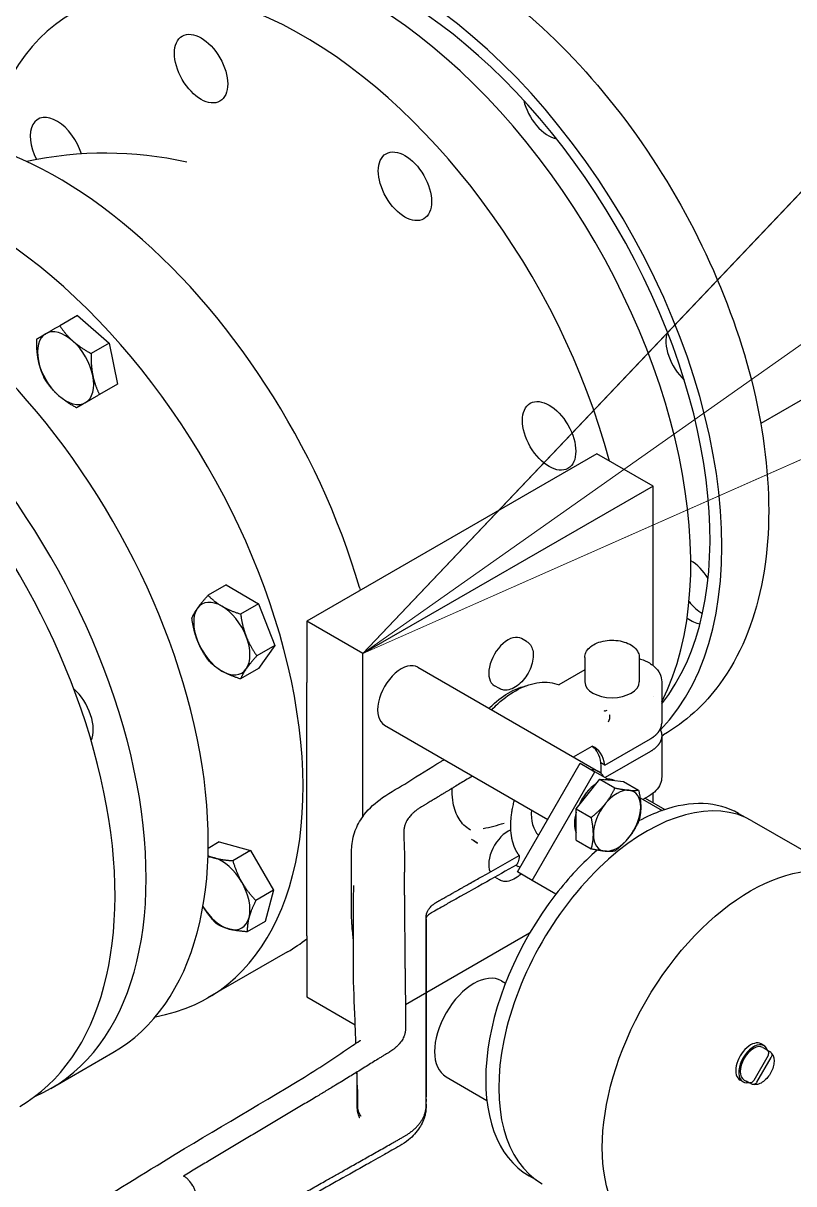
# Model space of a CAD drawing. Header units: millimetres. Extents: x 0 to 100323, y 0 to 59400.
# Drawn here: x 51249.3 to 51532.5, y 9659 to 10085.8 of the extents above; entities that cross this region are included whole.
import ezdxf

# ---------------------------------------------------------------- set-up
doc = ezdxf.new("R2010")
doc.units = ezdxf.units.MM
doc.header["$LTSCALE"] = 100
doc.layers.add('Symbol', color=7, linetype='Continuous', lineweight=18)
doc.layers.add('Visible', color=7, linetype='Continuous', lineweight=25)

# ---------------------------------------------------------------- blocks, each defined once
blk = doc.blocks.new('Balloon19')
at = {"layer": 'Symbol'}
for p, q in [((515.4961, 100.3899), (513.7418, 98.54)), ((515.7844, 99.9814), (513.7418, 98.54)), ((513.7418, 98.54), (516.0727, 99.5729))]:
    blk.add_line(p, q, dxfattribs=at)
at = {"layer": 'Symbol', "flags": 128}
blk.add_lwpolyline([(515.4961, 100.3899), (513.7418, 98.54), (516.0727, 99.5728), (515.4961, 100.3899)], dxfattribs=at)
at = {"layer": 'Symbol'}
blk.add_solid([(515.4961, 100.3899), (513.7418, 98.54), (516.0727, 99.5728), (515.4961, 100.3899)], dxfattribs=at)

msp = doc.modelspace()

# ---------------------------------------------------------------- linework, layer by layer
at = {"layer": 'Visible'}
for p, q in [((51672.29, 10026.34), (51520.35, 9938.62)), ((51269.33, 9978.37), (51262.75, 9974.57)), ((51269.33, 9978.37), (51280.86, 9968.15)), ((51280.86, 9968.15), (51274.28, 9964.35)), ((51280.86, 9968.15), (51283.95, 9953.06)), ((51283.95, 9953.06), (51277.36, 9949.26)), ((51460.12, 9927.48), (51353.51, 9865.93)), ((51480.79, 9915.55), (51460.12, 9927.48)), ((51480.79, 9915.55), (51374.18, 9854)), ((51480.79, 9849.62), (51480.79, 9915.55)), ((51323.86, 9879.23), (51317.27, 9875.43)), ((51323.86, 9879.23), (51335.79, 9872.34)), ((51335.79, 9872.34), (51329.21, 9868.54)), ((51335.79, 9872.34), (51341.76, 9856.97)), ((51353.51, 9865.93), (51353.51, 9843.42)), ((51374.18, 9854), (51353.51, 9865.93)), ((51434.33, 9858.45), (51432.48, 9859.52)), ((51341.76, 9856.97), (51335.17, 9853.17)), ((51341.76, 9856.97), (51335.79, 9848.48)), ((51374.18, 9794.11), (51374.18, 9854)), ((51455.72, 9852.62), (51455.72, 9843.57)), ((51475.72, 9852.62), (51475.72, 9843.57)), ((51335.79, 9848.48), (51329.21, 9844.68)), ((51394.4, 9849), (51460.76, 9810.68)), ((51455.72, 9848.06), (51446.16, 9842.54)), ((51353.51, 9750.26), (51353.51, 9843.42)), ((51424.33, 9841.13), (51422.48, 9842.2)), ((51434.24, 9841.47), (51434.24, 9841.47)), ((51483.97, 9843.46), (51483.97, 9828.47)), ((51483.98, 9843.57), (51483.98, 9843.57)), ((51427.98, 9839.21), (51427.98, 9839.2)), ((51480.79, 9838.39), (51480.79, 9838.39)), ((51464.92, 9831.55), (51464.93, 9831.55)), ((51382.1, 9827.68), (51442.08, 9793.05)), ((51483.97, 9823.73), (51484.63, 9824.11)), ((51451.59, 9815.98), (51458.46, 9819.94)), ((51463.07, 9812.99), (51479.81, 9822.66)), ((51483.97, 9823.82), (51483.97, 9808.71)), ((51479.81, 9818.01), (51463.17, 9808.4)), ((51430.92, 9773.73), (51454, 9813.7)), ((51454, 9813.7), (51459.44, 9810.56)), ((51463.07, 9812.99), (51461.6, 9813.84)), ((51436.36, 9770.59), (51459.44, 9810.56)), ((51456.89, 9802.38), (51461.25, 9807.8)), ((51464.22, 9807.8), (51459.44, 9810.56)), ((51461.25, 9807.8), (51465.6, 9807.41)), ((51461.25, 9807.8), (51466.78, 9804.6)), ((51465.6, 9807.41), (51469.95, 9807.02)), ((51469.95, 9807.02), (51475.48, 9803.82)), ((51452.54, 9796.97), (51456.89, 9802.38)), ((51476, 9801), (51484.14, 9796.3)), ((51479.22, 9801.6), (51477.09, 9800.37)), ((51477.85, 9800.82), (51485.11, 9796.63)), ((51480.79, 9799.12), (51480.79, 9802.67)), ((51452.54, 9791.17), (51452.54, 9796.97)), ((51452.54, 9796.97), (51458.08, 9793.78)), ((51512.13, 9795.24), (51514.59, 9793.82)), ((51452.54, 9785.37), (51452.54, 9791.17)), ((51517.1, 9792.54), (51555.18, 9770.56)), ((51413.55, 9789.22), (51413.55, 9789.22)), ((51413.67, 9789.15), (51413.55, 9789.22)), ((51413.72, 9789.12), (51413.67, 9789.15)), ((51413.72, 9789.12), (51413.72, 9789.12)), ((51321.38, 9784.73), (51317.32, 9782.39)), ((51321.38, 9784.73), (51332.91, 9781.65)), ((51332.91, 9781.65), (51326.33, 9777.84)), ((51332.91, 9781.65), (51341.35, 9767.03)), ((51415.14, 9785.02), (51415.14, 9785.02)), ((51415.14, 9785.02), (51416.31, 9784.34)), ((51452.54, 9785.37), (51458.08, 9782.17)), ((51430.43, 9776.19), (51431.24, 9775.72)), ((51436.36, 9770.59), (51430.92, 9773.73)), ((51424.33, 9770.79), (51422.6, 9771.78)), ((51445.09, 9765.55), (51436.36, 9770.59)), ((51341.35, 9767.03), (51334.77, 9763.23)), ((51341.35, 9767.03), (51338.26, 9755.5)), ((51397.4, 9757.02), (51397.4, 9757.02)), ((51338.26, 9755.5), (51331.68, 9751.7)), ((51353.51, 9750.26), (51353.51, 9727.76)), ((51435.41, 9751.18), (51389.79, 9724.84)), ((51346.47, 9744.34), (51317.1, 9727.38)), ((51425.09, 9733.66), (51426.56, 9732.81)), ((51353.51, 9727.76), (51371.35, 9717.46)), ((51521.57, 9709.84), (51520.49, 9710.47)), ((51521.19, 9709.18), (51522.5, 9708.42)), ((51259.44, 9694.09), (51282.29, 9707.28)), ((51523.04, 9706.19), (51517.79, 9697.08)), ((51518.94, 9696.41), (51524.2, 9705.52)), ((51522.74, 9708.17), (51521.87, 9708.67)), ((51523, 9707.96), (51523.02, 9708.01)), ((51523.02, 9708.01), (51523.89, 9707.51)), ((51404.71, 9698.35), (51419.69, 9689.7)), ((51513.88, 9696.52), (51512.79, 9697.15)), ((51514.27, 9697.19), (51515.57, 9696.43)), ((51515.04, 9696.85), (51515.91, 9696.35)), ((51516.2, 9696.18), (51516.22, 9696.23)), ((51517.07, 9695.68), (51516.2, 9696.18)), ((51435.21, 9662), (51437.67, 9660.58))]:
    msp.add_line(p, q, dxfattribs=at)
msp.add_arc((51279.53, 9901.1), 136.92, 77.3901, 102.1837, dxfattribs=at)
for centre, major_axis, ratio, start_param, end_param in [((51386.41, 9962.81), (-84.62, 146.56), 0.57735, 3.302332, 6.350733), ((51374.99, 9956.22), (-84.62, 146.56), 0.57735, 3.50124, 6.283185), ((51386.41, 9962.81), (-81.54, 141.23), 0.57735, 3.364706, 6.077321), ((51352.15, 9943.03), (-84.62, 146.56), 0.57735, 4.272458, 6.845971), ((51442.37, 10055.43), (-6.73, 11.66), 0.57735, 1.085995, 2.671779), ((51261.86, 9890.9), (-84.62, 146.56), 0.57735, 4.30875, 6.283185), ((51261.69, 10038.52), (-6.92, 11.99), 0.57735, 4.329406, 7.760552), ((51232.48, 9873.94), (-84.62, 146.56), 0.57735, 2.93441, 6.490368), ((51197.67, 9853.84), (84.62, -146.56), 0.57735, 0, 3.141593), ((51163.4, 9834.06), (84.62, -146.56), 0.57735, 0, 3.141593), ((51174.83, 9840.65), (84.62, -146.56), 0.57735, 6.215637, 9.492326), ((51264.91, 9958.95), (-7.31, 12.66), 0.57735, 0, 1.047198), ((51264.91, 9958.95), (-7.31, 12.66), 0.57735, 5.235988, 6.283185), ((51495.04, 9963.47), (-6.73, 11.66), 0.57735, 0.447561, 2.058915), ((51264.91, 9958.95), (-7.31, 12.66), 0.57735, 4.18879, 5.235988), ((51264.91, 9958.95), (7.31, -12.66), 0.57735, 4.18879, 5.235988), ((51264.91, 9958.95), (7.31, -12.66), 0.57735, 0, 1.047198), ((51264.91, 9958.95), (7.31, -12.66), 0.57735, 5.235988, 6.283185), ((51494.6, 9877.2), (6.73, -11.66), 0.57735, 1.619331, 2.350178), ((51322.32, 9859.52), (-7.31, 12.66), 0.57735, 5.497787, 6.544985), ((51322.32, 9859.52), (-7.31, 12.66), 0.57735, 4.45059, 5.497787), ((51498.95, 9879.71), (6.73, -11.66), 0.57735, 4.95254, 5.496612), ((51322.32, 9859.52), (-7.31, 12.66), 0.57735, 0.261799, 1.308997), ((51494.6, 9877.2), (-6.73, 11.66), 0.57735, 2.218171, 2.726519), ((51322.32, 9859.52), (7.31, -12.66), 0.57735, 4.45059, 5.497787), ((51322.32, 9859.52), (7.31, -12.66), 0.57735, 0.261799, 1.308997), ((51427.48, 9850.86), (5, 8.66), 0.57735, 0, 3.141593), ((51388.25, 9838.34), (6.15, 10.66), 0.57735, 0, 3.141593), ((51322.32, 9859.52), (7.31, -12.66), 0.57735, 5.497787, 6.544985), ((51465.72, 9843.57), (10, 0), 0.57735, 3.141593, 6.283185), ((51265.28, 9831.69), (6.92, -11.99), 0.57735, 0.379347, 2.086314), ((51463.81, 9835), (1.35, 1.84), 0.620803, 3.295624, 3.695883), ((51463.79, 9835), (1.34, 1.83), 0.626148, 3.695858, 4.096203), ((51449.62, 9802.91), (9.62, 16.65), 0.57735, 5.646333, 6.3611), ((51448.15, 9803.75), (9.62, 16.65), 0.57735, 5.646333, 6.206743), ((51454.61, 9800.02), (6.15, 10.66), 0.57735, 5.927764, 6.638607), ((51448.15, 9803.75), (9.62, 16.65), 0.57735, 5.395959, 5.646333), ((51460.59, 9796.57), (6.15, 10.66), 0.57735, 0.355421, 0.496674), ((51460.59, 9796.57), (6.15, 10.66), 0.57735, 0.026925, 0.355421), ((51478.57, 9725.79), (38.54, 66.75), 0.57735, 0, 3.141593), ((51460.59, 9796.57), (6.15, 10.66), 0.57735, 0.852339, 1.765655), ((51467.56, 9792.55), (6.15, 10.66), 0.57735, 0.261799, 1.308997), ((51467.56, 9792.55), (6.15, 10.66), 0.57735, 5.497787, 6.544985), ((51467.56, 9792.55), (-6.15, -10.66), 0.57735, 4.45059, 5.497787), ((51473.67, 9728.62), (38.46, 66.62), 0.57735, 0, 0.591689), ((51449.62, 9802.91), (-9.62, -16.65), 0.57735, 5.406887, 6.13827), ((51460.59, 9796.57), (6.15, 10.66), 0.57735, 1.966401, 2.745988), ((51467.56, 9792.55), (6.15, 10.66), 0.57735, 4.45059, 5.497787), ((51473.67, 9728.62), (38.46, 66.62), 0.57735, 0.591689, 0.750752), ((51352.15, 9943.03), (84.62, -146.56), 0.57735, 6.084195, 6.163725), ((51427.48, 9780.51), (-5, -8.66), 0.57735, 3.777995, 5.874994), ((51467.56, 9792.55), (-6.15, -10.66), 0.57735, 5.497787, 6.544985), ((51467.56, 9792.55), (-6.15, -10.66), 0.57735, 0.261799, 1.308997), ((51473.67, 9728.62), (38.46, 66.62), 0.57735, 1.034547, 1.338719), ((51322.32, 9765.78), (-7.31, 12.66), 0.57735, 5.759587, 6.011916), ((51322.32, 9765.78), (-7.31, 12.66), 0.57735, 4.712389, 5.759587), ((51322.32, 9765.78), (-7.31, 12.66), 0.57735, 3.665191, 4.712389), ((51473.67, 9728.62), (-38.46, -66.62), 0.57735, 4.480311, 6.283185), ((51322.32, 9765.78), (7.31, -12.66), 0.57735, 4.76095, 5.759587), ((51322.32, 9765.78), (7.31, -12.66), 0.57735, 5.759587, 6.806784), ((51261.86, 9890.9), (84.62, -146.56), 0.57735, 0, 0.087056), ((51414.9, 9716.01), (-10.19, -17.65), 0.57735, 3.141593, 6.283185), ((51516.64, 9703.81), (3.85, 6.66), 0.57735, 0, 3.141593), ((51517.73, 9703.18), (-3.85, -6.66), 0.57735, 2.675273, 6.749505), ((51517.73, 9703.18), (-3.46, -6), 0.57735, 3.141593, 6.283185), ((51519.03, 9702.43), (3.46, 6), 0.57735, 6.115737, 6.450633), ((51519.03, 9702.43), (-3.46, -6), 0.57735, 6.115737, 6.450633)]:
    msp.add_ellipse(centre, major_axis=major_axis, ratio=ratio, start_param=start_param, end_param=end_param, dxfattribs=at)
for centre, major_axis in [((51314.68, 10069.11), (6.92, -11.99)), ((51389.61, 10025.84), (6.92, -11.99)), ((51442.6, 9934.07), (6.92, -11.99)), ((51516.64, 9703.81), (38.54, 66.75))]:
    msp.add_ellipse(centre, major_axis=major_axis, ratio=0.57735, dxfattribs=at)
for points, knots in [([(51315.4, 10117.22), (51324.47, 10122.46), (51334.81, 10125.43), (51357.24, 10126.78), (51369.39, 10124.87), (51394.81, 10116.25), (51408.12, 10109.12), (51434.03, 10090.42), (51446.62, 10078.77), (51469.73, 10052.32), (51480.25, 10037.53), (51498.26, 10006.27), (51505.76, 9989.81), (51517.01, 9956.71), (51520.75, 9940.08), (51523.99, 9908.16), (51523.47, 9892.87), (51517.83, 9865.34), (51512.76, 9853.02), (51499.71, 9835.18), (51492.69, 9828.76), (51484.63, 9824.11)], [3.921085, 3.921085, 3.921085, 3.921085, 4.201924, 4.201924, 4.503246, 4.503246, 4.830838, 4.830838, 5.163175, 5.163175, 5.493564, 5.493564, 5.823008, 5.823008, 6.15341, 6.15341, 6.485749, 6.485749, 6.8131, 6.8131, 7.062678, 7.062678, 7.062678, 7.062678]), ([(51434.33, 9858.45), (51434.87, 9858.14), (51435.34, 9857.7), (51436.1, 9856.62), (51436.38, 9855.96), (51436.75, 9854.44), (51436.8, 9853.56), (51436.67, 9851.68), (51436.46, 9850.68), (51435.82, 9848.7), (51435.39, 9847.72), (51434.34, 9845.86), (51433.73, 9844.99), (51432.37, 9843.42), (51431.63, 9842.72), (51430.06, 9841.58), (51429.24, 9841.14), (51427.6, 9840.6), (51426.78, 9840.49), (51425.4, 9840.66), (51424.83, 9840.84), (51424.33, 9841.13)], [0.785398, 0.785398, 0.785398, 0.785398, 1.046049, 1.046049, 1.331118, 1.331118, 1.658703, 1.658703, 1.999838, 1.999838, 2.338283, 2.338283, 2.674888, 2.674888, 3.012984, 3.012984, 3.354085, 3.354085, 3.684262, 3.684262, 3.926991, 3.926991, 3.926991, 3.926991]), ([(51455.72, 9852.62), (51455.72, 9853.24), (51455.86, 9853.86), (51456.42, 9855.07), (51456.85, 9855.63), (51457.98, 9856.71), (51458.72, 9857.2), (51460.42, 9858.02), (51461.38, 9858.35), (51463.41, 9858.78), (51464.48, 9858.9), (51466.61, 9858.92), (51467.68, 9858.83), (51469.72, 9858.44), (51470.69, 9858.14), (51472.46, 9857.36), (51473.26, 9856.86), (51474.54, 9855.71), (51475.05, 9855.05), (51475.59, 9853.78), (51475.72, 9853.2), (51475.72, 9852.62)], [5.497787, 5.497787, 5.497787, 5.497787, 5.758438, 5.758438, 6.043507, 6.043507, 6.371092, 6.371092, 6.712227, 6.712227, 7.050672, 7.050672, 7.387277, 7.387277, 7.725373, 7.725373, 8.066474, 8.066474, 8.396651, 8.396651, 8.63938, 8.63938, 8.63938, 8.63938]), ([(51475.72, 9852.16), (51476.37, 9851.97), (51477, 9851.74), (51478.89, 9850.94), (51480.07, 9850.24), (51482.02, 9848.56), (51482.83, 9847.55), (51483.75, 9845.54), (51483.98, 9844.55), (51483.98, 9843.57)], [1.0681708, 1.0681708, 1.0681708, 1.0681708, 1.2074226, 1.2074226, 1.5080809, 1.5080809, 1.813327, 1.813327, 2.0588357, 2.0588357, 2.0588357, 2.0588357]), ([(51420.53, 9833.91), (51421.17, 9834.55), (51421.82, 9835.16), (51424.67, 9837.66), (51426.99, 9839.25), (51430.84, 9841.16), (51432.41, 9841.73), (51433.95, 9842.09)], [2.312379, 2.312379, 2.312379, 2.312379, 2.498052, 2.498052, 3.11845, 3.11845, 3.540388, 3.540388, 3.540388, 3.540388]), ([(51421.5, 9833.35), (51422.24, 9834.12), (51422.99, 9834.86), (51426.15, 9837.73), (51428.71, 9839.55), (51433.85, 9842.22), (51436.5, 9843.09), (51441.59, 9843.67), (51444.11, 9843.38), (51446.33, 9842.47)], [1.148643, 1.148643, 1.148643, 1.148643, 1.365396, 1.365396, 2.045825, 2.045825, 2.734858, 2.734858, 3.427369, 3.427369, 3.427369, 3.427369]), ([(51370.02, 9757.3), (51370.02, 9762.27), (51370.02, 9767.24), (51370.02, 9773.97), (51370.02, 9775.64), (51370.02, 9777.56), (51370.02, 9777.67), (51370.02, 9777.89), (51370.02, 9777.99), (51370.02, 9778.18), (51370.02, 9778.3), (51370.02, 9778.57), (51370.02, 9778.72), (51370.02, 9779.18), (51370.02, 9779.47), (51370.02, 9779.96), (51370.02, 9780.16), (51370.02, 9780.35), (51370.02, 9780.39), (51370.02, 9780.46), (51370.02, 9780.49), (51370.02, 9780.55), (51370.02, 9780.59), (51370.02, 9780.77), (51370.02, 9780.94), (51370.01, 9781.27), (51370.01, 9781.43), (51370.02, 9781.92), (51370.03, 9782.23), (51370.09, 9783.69), (51370.22, 9784.71), (51370.64, 9786.81), (51370.93, 9787.85), (51371.44, 9789.16), (51371.51, 9789.32), (51372.35, 9791.33), (51373.42, 9793.15), (51376.49, 9797.14), (51378.8, 9799.26), (51384.48, 9803.21), (51387.71, 9804.82), (51394.52, 9809.28), (51398.8, 9811.84), (51403.26, 9814.58), (51403.63, 9814.81), (51404, 9815.03)], [0, 0, 0, 0, 1.187688, 1.187688, 1.605887, 1.605887, 1.628805, 1.628805, 1.654936, 1.654936, 1.686507, 1.686507, 1.718107, 1.718107, 1.781739, 1.781739, 1.845617, 1.845617, 1.861293, 1.861293, 1.869139, 1.869139, 1.877005, 1.877005, 1.909269, 1.909269, 1.940598, 1.940598, 2.004945, 2.004945, 2.258726, 2.258726, 2.551852, 2.551852, 2.596479, 2.596479, 3.099465, 3.099465, 3.827752, 3.827752, 4.683644, 4.683644, 5.831712, 5.831712, 5.93515, 5.93515, 5.93515, 5.93515]), ([(51414.46, 9808.99), (51413.59, 9808.47), (51411.36, 9807.12), (51409.12, 9805.77), (51407.71, 9804.92), (51407.62, 9804.86), (51407.42, 9804.75), (51407.03, 9804.51), (51406.35, 9804.1), (51405.48, 9803.57), (51404.64, 9803.07), (51404.08, 9802.73), (51403.78, 9802.54), (51403.4, 9802.31), (51402.74, 9801.91), (51401.63, 9801.23), (51400.56, 9800.58), (51399.56, 9799.97), (51398.86, 9799.56), (51398.25, 9799.2), (51397.75, 9798.9), (51397.36, 9798.67), (51396.96, 9798.43), (51396.56, 9798.19), (51396.14, 9797.94), (51395.78, 9797.73), (51395.49, 9797.56), (51395.19, 9797.37), (51394.8, 9797.12), (51394.33, 9796.79), (51393.82, 9796.42), (51393.47, 9796.15), (51393.25, 9795.96), (51393.16, 9795.89), (51393.07, 9795.81), (51393, 9795.75), (51392.82, 9795.59), (51392.52, 9795.32), (51391.89, 9794.69), (51391.33, 9794.05), (51390.75, 9793.26), (51390.32, 9792.58), (51389.97, 9791.89), (51389.79, 9791.47), (51389.73, 9791.31), (51389.72, 9791.29), (51389.71, 9791.26), (51389.62, 9791.03), (51389.51, 9790.68), (51389.39, 9790.23), (51389.33, 9789.95), (51389.28, 9789.69), (51389.24, 9789.47), (51389.21, 9789.19), (51389.19, 9788.94), (51389.18, 9788.71), (51389.17, 9788.52), (51389.17, 9788.07), (51389.18, 9787.68), (51389.18, 9787.35), (51389.19, 9787.33), (51389.19, 9787.04), (51389.21, 9786.44), (51389.24, 9785.57), (51389.27, 9784.7), (51389.31, 9783.85), (51389.34, 9783.02), (51389.36, 9782.2), (51389.39, 9781.41), (51389.4, 9780.63), (51389.42, 9779.67), (51389.43, 9778.49), (51389.42, 9777.04), (51389.41, 9775.57), (51389.39, 9774.35), (51389.38, 9773.32), (51389.37, 9772.41), (51389.36, 9771.5), (51389.35, 9770.71), (51389.35, 9770.02), (51389.35, 9769.33), (51389.36, 9768.64), (51389.36, 9767.6), (51389.37, 9766.65), (51389.38, 9765.44), (51389.39, 9764.08), (51389.41, 9762.57), (51389.42, 9761.08), (51389.43, 9759.82), (51389.48, 9754.81), (51389.52, 9750.29), (51389.56, 9746.04), (51389.56, 9745.55), (51389.57, 9744.56), (51389.58, 9743.31), (51389.6, 9742.06), (51389.6, 9741.06), (51389.61, 9740.06), (51389.62, 9739.05), (51389.63, 9738.03), (51389.64, 9737.01), (51389.65, 9735.72), (51389.67, 9734.16), (51389.69, 9732.59), (51389.71, 9731.02), (51389.74, 9729.07), (51389.77, 9727), (51389.79, 9724.96), (51389.81, 9723.33), (51389.82, 9721.85), (51389.82, 9720.4), (51389.82, 9719.22), (51389.82, 9718.3), (51389.82, 9717.39), (51389.83, 9716.64), (51389.83, 9716.09), (51389.83, 9715.96), (51389.83, 9715.89), (51389.82, 9715.66), (51389.78, 9715.29), (51389.72, 9714.89), (51389.66, 9714.6), (51389.62, 9714.4), (51389.55, 9714.15), (51389.46, 9713.83), (51389.32, 9713.46), (51389.11, 9712.93), (51388.79, 9712.28), (51388.31, 9711.51), (51387.85, 9710.88), (51387.44, 9710.4), (51387.11, 9710.04), (51386.76, 9709.69), (51386.47, 9709.41), (51386.23, 9709.2), (51386.05, 9709.04), (51385.86, 9708.88), (51385.61, 9708.67), (51385.34, 9708.46), (51385.05, 9708.24), (51384.67, 9707.97), (51384.26, 9707.7), (51383.55, 9707.26), (51382.77, 9706.79), (51381.74, 9706.16), (51380.7, 9705.51), (51379.3, 9704.65), (51377.53, 9703.55), (51375.37, 9702.21), (51373.18, 9700.86), (51370.96, 9699.48), (51368.7, 9698.1), (51366.42, 9696.7), (51363.72, 9695.06), (51360.59, 9693.17), (51356.63, 9690.79), (51352.21, 9688.15), (51347.33, 9685.25), (51342.42, 9682.33), (51337.48, 9679.4), (51332.53, 9676.46), (51328.42, 9674.01), (51324.33, 9671.56), (51320.25, 9669.11), (51315.41, 9666.2), (51311.42, 9663.8), (51309.05, 9662.37), (51308.26, 9661.9)], [6.77444, 6.77444, 6.77444, 6.77444, 8.083599, 10.125549, 10.1466, 10.188702, 10.272907, 10.441315, 10.778132, 11.283356, 11.788581, 12.125398, 12.209602, 12.293806, 12.756929, 13.304256, 14.146298, 14.483114, 14.819931, 15.156748, 15.325156, 15.493564, 15.661972, 15.830381, 15.998789, 16.167197, 16.249193, 16.331189, 16.49518, 16.659171, 16.823162, 17.017902, 17.028152, 17.069149, 17.110147, 17.130646, 17.151145, 17.315136, 17.479128, 17.971101, 18.135093, 18.463075, 18.791058, 18.955049, 18.960174, 18.965299, 18.975548, 18.996047, 19.221535, 19.365027, 19.488021, 19.529019, 19.652012, 19.734008, 19.857001, 19.938997, 20.020992, 20.102988, 20.56443, 20.571421, 20.578413, 20.592396, 20.997906, 21.445365, 21.892823, 22.340282, 22.787741, 23.2352, 23.682659, 24.130118, 24.577577, 25.36063, 26.255547, 27.26233, 28.157247, 28.604706, 29.275895, 29.947083, 30.394542, 30.842001, 31.289459, 31.736918, 32.184377, 33.303024, 33.526754, 34.421671, 35.764048, 36.211507, 37.106425, 38.001342, 45.174667, 45.18865, 45.608143, 46.055602, 46.950519, 47.845437, 48.292896, 48.740355, 49.635273, 50.082731, 50.53019, 51.425108, 52.320026, 53.214943, 54.109861, 55.004779, 56.570885, 57.689532, 58.58445, 59.479367, 60.374285, 61.269203, 61.716662, 62.164121, 63.059038, 63.22303, 63.305025, 63.346023, 63.387021, 63.796999, 64.206977, 64.370969, 64.53496, 64.698951, 65.026934, 65.354916, 65.682899, 66.338864, 66.994829, 67.650794, 67.978777, 68.306759, 68.634742, 68.962724, 69.126716, 69.290707, 69.454698, 69.618689, 69.946672, 70.110663, 70.274655, 70.766628, 70.93062, 71.521575, 72.112531, 72.703486, 73.294442, 74.476353, 75.658264, 76.840175, 78.022086, 79.203997, 80.385909, 81.56782, 83.340686, 85.113553, 87.477375, 89.841197, 92.20502, 94.568842, 96.932664, 99.296486, 100.478397, 102.84222, 105.206042, 107.569864, 108.751775, 108.751775, 108.751775, 108.751775]), ([(51483.98, 9808.71), (51483.98, 9807.79), (51483.78, 9806.86), (51483.04, 9805.15), (51482.5, 9804.35), (51481.11, 9802.86), (51480.22, 9802.18), (51479.22, 9801.6)], [0, 0, 0, 0, 0.2312686, 0.2312686, 0.4638932, 0.4638932, 0.7212474, 0.7212474, 0.7212474, 0.7212474]), ([(51413.55, 9789.22), (51411.93, 9790.16), (51410.54, 9791.53), (51408.45, 9794.88), (51407.71, 9796.9), (51407.06, 9800.49), (51406.94, 9801.96), (51406.94, 9803.49)], [0, 0, 0, 0, 0.577526, 0.577526, 1.155057, 1.155057, 1.513102, 1.513102, 1.513102, 1.513102]), ([(51428.73, 9787.17), (51428.57, 9788.29), (51428.49, 9789.48), (51428.49, 9790.71), (51428.49, 9791.78), (51428.55, 9792.89), (51428.68, 9794.03), (51428.74, 9794.6), (51428.81, 9795.18), (51428.91, 9795.76), (51429, 9796.35), (51429.11, 9796.95), (51429.23, 9797.55), (51429.3, 9797.87), (51429.37, 9798.2), (51429.45, 9798.53), (51429.57, 9799.05), (51429.7, 9799.58), (51429.85, 9800.11)], [0, 0, 0, 0, 2.122373, 2.122373, 2.122373, 3.977312, 3.977312, 3.977312, 4.915018, 4.915018, 4.915018, 5.865514, 5.865514, 5.865514, 6.381106, 6.381106, 6.381106, 7.209624, 7.209624, 7.209624, 7.209624]), ([(51416.31, 9784.34), (51416.29, 9784.35), (51416.27, 9784.36), (51415.6, 9784.75), (51414.95, 9785.14), (51414.34, 9785.53)], [0.9362198, 0.9362198, 0.9362198, 0.9362198, 0.9429931, 0.9429931, 1.1802697, 1.1802697, 1.1802697, 1.1802697]), ([(51313.12, 9633.42), (51313.91, 9633.86), (51316.28, 9635.2), (51320.24, 9637.44), (51324.98, 9640.12), (51328.94, 9642.35), (51332.89, 9644.59), (51336.85, 9646.82), (51341.6, 9649.5), (51346.34, 9652.18), (51351.09, 9654.86), (51355.84, 9657.54), (51360.19, 9660), (51364.14, 9662.24), (51367.31, 9664.02), (51370.08, 9665.59), (51372.45, 9666.93), (51374.82, 9668.27), (51377.2, 9669.61), (51379.57, 9670.95), (51381.94, 9672.29), (51383.92, 9673.41), (51385.5, 9674.3), (51386.69, 9674.97), (51387.87, 9675.64), (51388.78, 9676.15), (51389.61, 9676.62), (51390.13, 9676.95), (51390.64, 9677.28), (51391.04, 9677.55), (51391.42, 9677.82), (51391.8, 9678.1), (51392.07, 9678.32), (51392.34, 9678.53), (51392.69, 9678.82), (51393.11, 9679.19), (51393.59, 9679.65), (51394.04, 9680.11), (51394.61, 9680.73), (51395.25, 9681.54), (51395.91, 9682.53), (51396.36, 9683.37), (51396.66, 9684.06), (51396.86, 9684.57), (51397, 9685.01), (51397.09, 9685.36), (51397.16, 9685.62), (51397.24, 9686.01), (51397.33, 9686.54), (51397.37, 9687), (51397.39, 9687.27), (51397.39, 9687.36), (51397.4, 9687.51), (51397.4, 9688.12), (51397.4, 9688.93), (51397.4, 9689.9), (51397.4, 9690.86), (51397.4, 9692.07), (51397.4, 9693.51), (51397.4, 9694.95), (51397.4, 9696.52), (51397.4, 9698.45), (51397.4, 9700.37), (51397.4, 9702.18), (51397.4, 9703.62), (51397.4, 9705.07), (51397.4, 9706.51), (51397.4, 9707.72), (51397.4, 9708.68), (51397.4, 9709.64), (51397.4, 9710.61), (51397.4, 9711.57), (51397.4, 9712.53), (51397.4, 9713.74), (51397.4, 9714.94), (51397.4, 9715.9), (51397.4, 9716.37), (51397.4, 9716.6), (51397.4, 9720.46), (51397.4, 9724.8), (51397.4, 9729.63), (51397.4, 9730.83), (51397.4, 9732.28), (51397.4, 9733.72), (51397.4, 9735.05), (51397.4, 9736.25), (51397.4, 9737.21), (51397.4, 9738.3), (51397.4, 9739.02), (51397.4, 9739.74), (51397.4, 9740.46), (51397.4, 9741.31), (51397.4, 9742.27), (51397.4, 9743.23), (51397.4, 9744.32), (51397.4, 9745.58), (51397.4, 9747.08), (51397.4, 9748.53), (51397.4, 9749.67), (51397.4, 9750.58), (51397.4, 9751.3), (51397.4, 9752.02), (51397.4, 9752.74), (51397.4, 9753.47), (51397.4, 9754.19), (51397.4, 9754.91), (51397.4, 9755.61), (51397.4, 9756.08), (51397.4, 9756.31), (51397.4, 9756.32), (51397.4, 9756.58), (51397.4, 9756.87), (51397.4, 9757.21), (51397.41, 9757.34), (51397.42, 9757.5), (51397.43, 9757.65), (51397.46, 9757.83), (51397.48, 9757.96), (51397.51, 9758.11), (51397.55, 9758.28), (51397.63, 9758.54), (51397.7, 9758.74), (51397.75, 9758.88), (51397.76, 9758.89), (51397.77, 9758.9), (51397.77, 9758.91), (51397.81, 9759), (51397.92, 9759.26), (51398.14, 9759.68), (51398.42, 9760.09), (51398.79, 9760.58), (51399.14, 9760.97), (51399.54, 9761.35), (51399.72, 9761.5), (51399.83, 9761.59), (51399.87, 9761.63), (51399.93, 9761.68), (51399.98, 9761.72), (51400.11, 9761.82), (51400.32, 9761.98), (51400.63, 9762.2), (51400.93, 9762.4), (51401.19, 9762.57), (51401.4, 9762.69), (51401.62, 9762.82), (51401.9, 9762.98), (51402.24, 9763.17), (51402.58, 9763.36), (51402.92, 9763.55), (51403.26, 9763.74), (51403.71, 9764), (51404.27, 9764.32), (51404.95, 9764.7), (51405.96, 9765.27), (51407.12, 9765.92), (51408.36, 9766.62), (51409.09, 9767.04), (51409.51, 9767.28), (51409.85, 9767.47), (51410.47, 9767.82), (51411.37, 9768.33), (51412.27, 9768.84), (51412.95, 9769.22), (51413.35, 9769.44), (51413.54, 9769.55), (51413.64, 9769.61), (51415.05, 9770.4), (51421.03, 9773.78), (51427, 9777.15), (51431.6, 9779.75)], [-53.771358, -53.771358, -53.771358, -53.771358, -52.589447, -50.225625, -47.861802, -45.49798, -44.316069, -41.952247, -39.588425, -37.224602, -34.86078, -32.496958, -30.133136, -28.360269, -26.587402, -25.405491, -24.22358, -23.041669, -21.859758, -20.677847, -19.495936, -18.314025, -17.723069, -17.132114, -16.541158, -15.950202, -15.786211, -15.294237, -15.130246, -14.966255, -14.638272, -14.474281, -14.31029, -14.146298, -13.982307, -13.654325, -13.326342, -12.998359, -12.670377, -12.014412, -11.358447, -10.702482, -10.374499, -10.046516, -9.718534, -9.554543, -9.390551, -9.22656, -8.816582, -8.406604, -8.365606, -8.324608, -8.242612, -8.078621, -7.183703, -6.736245, -6.288786, -5.393868, -4.49895, -3.604033, -2.709115, -1.590468, -0.024362, 0.870556, 1.765474, 2.660391, 3.555309, 4.450227, 4.897686, 5.345145, 6.240062, 6.687521, 7.13498, 8.029898, 8.924815, 9.372274, 9.80575, 9.80575, 9.80575, 16.979075, 17.873993, 18.76891, 19.216369, 20.558746, 21.453664, 21.677393, 22.79604, 23.243499, 23.690958, 24.138417, 24.585876, 25.033334, 25.704523, 26.375711, 26.82317, 27.718088, 28.72487, 29.619788, 30.402841, 30.8503, 31.297758, 31.745217, 32.192676, 32.640135, 33.087594, 33.535053, 33.982512, 34.388021, 34.402004, 34.408996, 34.415987, 34.877429, 34.959425, 35.041421, 35.123416, 35.24641, 35.328405, 35.451399, 35.492397, 35.61539, 35.758882, 35.98437, 36.004869, 36.015119, 36.015119, 36.025368, 36.025368, 36.189359, 36.517342, 36.845325, 37.009316, 37.50129, 37.665281, 37.829272, 37.849771, 37.87027, 37.911268, 37.952266, 37.962515, 38.157255, 38.321246, 38.485237, 38.649229, 38.731224, 38.81322, 38.981628, 39.150037, 39.318445, 39.486853, 39.655261, 39.82367, 40.160486, 40.497303, 40.83412, 41.676161, 42.223488, 42.686611, 42.770815, 42.855019, 43.191836, 43.697061, 44.202286, 44.539102, 44.707511, 44.791715, 44.833817, 44.854868, 46.896819, 53.771358, 53.771358, 53.771358, 53.771358]), ([(51431.6, 9779.75), (51431.55, 9778.82), (51431.38, 9777.98), (51431.16, 9777.37), (51431.05, 9777.05), (51430.93, 9776.79), (51430.82, 9776.6), (51430.7, 9776.4), (51430.59, 9776.28), (51430.52, 9776.23), (51430.52, 9776.23), (51430.52, 9776.23), (51430.51, 9776.23)], [0, 0, 0, 0, 1.584846, 1.584846, 1.584846, 2.404332, 2.404332, 2.404332, 3.280365, 3.280365, 3.280365, 3.309564, 3.309564, 3.309564, 3.309564]), ([(51430.51, 9776.23), (51426.89, 9774.2), (51423.27, 9772.16), (51415.31, 9767.68), (51410.96, 9765.24), (51405.44, 9762.13), (51404.26, 9761.47), (51402.19, 9760.3), (51401.3, 9759.81), (51400.34, 9759.27), (51400.27, 9759.23), (51400.05, 9759.1), (51399.88, 9759.01), (51399.59, 9758.84), (51399.45, 9758.76), (51399.08, 9758.53), (51398.86, 9758.38), (51398.13, 9757.83), (51397.78, 9757.46), (51397.49, 9757.09), (51397.43, 9756.99), (51397.4, 9756.93)], [0, 0, 0, 0, 1, 1, 2.2, 2.2, 2.526651, 2.526651, 2.77164, 2.77164, 2.790834, 2.790834, 2.834018, 2.834018, 2.888013, 2.888013, 2.979347, 2.979347, 3.23823, 3.23823, 3.383032, 3.383032, 3.383032, 3.383032]), ([(51432.23, 9772.98), (51431.78, 9772.55), (51431.32, 9772.15), (51430.06, 9771.24), (51429.24, 9770.8), (51427.6, 9770.26), (51426.78, 9770.15), (51425.4, 9770.31), (51424.83, 9770.5), (51424.33, 9770.79)], [2.807399, 2.807399, 2.807399, 2.807399, 3.012984, 3.012984, 3.354085, 3.354085, 3.684262, 3.684262, 3.926991, 3.926991, 3.926991, 3.926991]), ([(51370.67, 9760.81), (51370.67, 9760.81), (51370.67, 9760.81), (51370.67, 9760.82), (51370.67, 9760.83), (51370.67, 9760.86), (51370.67, 9760.87), (51370.67, 9760.91), (51370.66, 9760.93), (51370.66, 9760.98), (51370.66, 9761.01), (51370.66, 9761.09), (51370.66, 9761.15), (51370.66, 9761.43), (51370.66, 9761.63), (51370.65, 9763.36), (51370.7, 9764.67), (51370.82, 9766.88), (51370.87, 9767.81), (51370.88, 9768.57), (51370.88, 9768.71), (51370.88, 9768.76), (51370.88, 9768.77), (51370.88, 9768.77)], [1.8726719, 1.8726719, 1.8726719, 1.8726719, 1.8777321, 1.8777321, 1.8885578, 1.8885578, 1.893976, 1.893976, 1.8994455, 1.8994455, 1.9049018, 1.9049018, 1.9158795, 1.9158795, 1.959885, 1.959885, 2.3108172, 2.3108172, 2.6582164, 2.6582164, 2.7450341, 2.7450341, 2.7574868, 2.7574868, 2.7574868, 2.7574868]), ([(51370.66, 9738.65), (51370.66, 9743.53), (51370.66, 9748.44), (51370.66, 9754.25), (51370.66, 9755.17), (51370.66, 9756.65), (51370.66, 9757.26), (51370.66, 9757.9), (51370.66, 9757.98), (51370.66, 9758.1), (51370.66, 9758.14), (51370.66, 9758.22), (51370.66, 9758.27), (51370.66, 9758.37), (51370.66, 9758.43), (51370.66, 9758.54), (51370.66, 9758.59), (51370.66, 9758.67), (51370.66, 9758.7), (51370.66, 9758.75), (51370.66, 9758.78), (51370.66, 9758.82), (51370.66, 9758.84), (51370.66, 9758.88), (51370.66, 9758.89), (51370.66, 9758.92), (51370.66, 9758.93), (51370.66, 9758.95), (51370.66, 9758.97), (51370.66, 9759.05), (51370.66, 9759.08), (51370.66, 9759.15), (51370.66, 9759.17), (51370.66, 9759.25), (51370.66, 9759.3), (51370.66, 9759.47), (51370.66, 9759.59), (51370.66, 9759.8), (51370.66, 9759.91), (51370.66, 9760.13), (51370.66, 9760.25), (51370.66, 9760.41), (51370.66, 9760.46), (51370.66, 9760.56), (51370.66, 9760.6), (51370.66, 9760.68), (51370.67, 9760.71), (51370.67, 9760.8), (51370.67, 9760.83), (51370.67, 9760.86), (51370.67, 9760.86), (51370.67, 9760.86)], [0, 0, 0, 0, 1.168897, 1.168897, 1.388064, 1.388064, 1.525032, 1.525032, 1.546516, 1.546516, 1.557252, 1.557252, 1.568343, 1.568343, 1.579184, 1.579184, 1.589965, 1.589965, 1.595368, 1.595368, 1.600801, 1.600801, 1.606241, 1.606241, 1.611653, 1.611653, 1.622532, 1.622532, 1.644293, 1.644293, 1.655224, 1.655224, 1.660625, 1.660625, 1.671569, 1.671569, 1.69349, 1.69349, 1.715047, 1.715047, 1.736783, 1.736783, 1.747594, 1.747594, 1.758425, 1.758425, 1.76924, 1.76924, 1.79106, 1.79106, 1.791936, 1.791936, 1.791936, 1.791936]), ([(51370.66, 9748.92), (51370.61, 9749.42), (51370.56, 9749.94), (51370.4, 9751.51), (51370.28, 9752.6), (51370.15, 9754.25), (51370.11, 9754.72), (51370.08, 9755.33), (51370.08, 9755.34), (51370.08, 9755.36), (51370.08, 9755.37), (51370.06, 9755.8), (51370.04, 9756.23), (51370.02, 9756.86), (51370.02, 9757.06), (51370.02, 9757.3)], [0.5169447, 0.5169447, 0.5169447, 0.5169447, 0.7012233, 0.7012233, 1.056387, 1.056387, 1.2217191, 1.2217191, 1.2229068, 1.2229068, 1.2269987, 1.2269987, 1.3556449, 1.3556449, 1.4136839, 1.4136839, 1.4136839, 1.4136839]), ([(51397.4, 9757.09), (51397.4, 9757.09), (51397.4, 9757.09), (51397.4, 9757.07), (51397.4, 9757.05), (51397.4, 9756.97), (51397.4, 9756.9), (51397.4, 9756.83)], [3.71751838, 3.71751838, 3.71751838, 3.71751838, 3.72175455, 3.72175455, 3.72973347, 3.72973347, 3.75456708, 3.75456708, 3.75456708, 3.75456708]), ([(51397.4, 9756.45), (51397.4, 9756.43), (51397.4, 9756.4), (51397.4, 9756.37), (51397.4, 9756.36), (51397.4, 9756.34), (51397.4, 9756.33), (51397.4, 9756.32), (51397.4, 9756.32), (51397.4, 9756.32), (51397.4, 9756.32), (51397.4, 9756.32), (51397.4, 9756.32), (51397.4, 9756.32), (51397.4, 9756.32), (51397.4, 9756.32)], [0, 0, 0, 0, 0.0075408, 0.0075408, 0.01130681, 0.01130681, 0.0131874, 0.0131874, 0.0136578, 0.0136578, 0.01443221, 0.01443221, 0.0148438, 0.0148438, 0.01525478, 0.01525478, 0.01525478, 0.01525478]), ([(51397.4, 9756.3), (51397.4, 9756.27), (51397.4, 9756.25), (51397.4, 9756.15), (51397.4, 9756.08), (51397.4, 9755.8), (51397.4, 9755.58), (51397.4, 9754.73), (51397.4, 9754.09), (51397.4, 9751.53), (51397.4, 9749.6), (51397.4, 9741.92), (51397.4, 9736.15), (51397.4, 9717.26), (51397.4, 9704.12), (51397.4, 9691.01)], [0, 0, 0, 0, 0.008144, 0.008144, 0.032561, 0.032561, 0.105811, 0.105811, 0.32556, 0.32556, 0.984808, 0.984808, 2.962551, 2.962551, 7.465312, 7.465312, 7.465312, 7.465312]), ([(51371.57, 9710.7), (51371.48, 9713.49), (51371.38, 9716.3), (51371.07, 9725.57), (51370.66, 9731.4), (51370.66, 9738.65)], [2.68606, 2.68606, 2.68606, 2.68606, 3.647899, 3.647899, 5.864753, 5.864753, 5.864753, 5.864753]), ([(51298.51, 9665.82), (51316.33, 9676.79), (51334.89, 9687.41), (51358.8, 9702.06), (51364.55, 9705.88), (51371.16, 9710.43), (51372.03, 9711.01), (51372.96, 9711.61), (51373.04, 9711.67), (51373.14, 9711.73), (51373.16, 9711.74), (51373.21, 9711.78), (51373.23, 9711.79), (51373.26, 9711.81), (51373.27, 9711.82), (51373.27, 9711.82)], [0, 0, 0, 0, 5.000413, 5.000413, 6.722524, 6.722524, 6.965874, 6.965874, 6.988684, 6.988684, 6.996554, 6.996554, 7.012584, 7.012584, 7.030893, 7.030893, 7.030893, 7.030893]), ([(51524.12, 9707.32), (51524.45, 9706.99), (51524.69, 9706.59), (51525.08, 9705.66), (51525.2, 9705.11), (51525.28, 9703.9), (51525.22, 9703.21), (51524.92, 9701.83), (51524.68, 9701.13), (51524.06, 9699.79), (51523.68, 9699.15), (51522.8, 9697.97), (51522.31, 9697.44), (51521.24, 9696.52), (51520.65, 9696.14), (51519.44, 9695.62), (51518.81, 9695.47), (51517.89, 9695.48), (51517.61, 9695.51), (51517.34, 9695.57)], [0.953866, 0.953866, 0.953866, 0.953866, 1.198656, 1.198656, 1.495253, 1.495253, 1.844956, 1.844956, 2.202874, 2.202874, 2.555909, 2.555909, 2.909375, 2.909375, 3.267756, 3.267756, 3.612041, 3.612041, 3.758523, 3.758523, 3.758523, 3.758523]), ([(51523.04, 9706.19), (51523.14, 9706.36), (51523.23, 9706.57), (51523.3, 9706.94), (51523.31, 9707.16), (51523.25, 9707.51), (51523.18, 9707.7), (51523.01, 9707.96), (51522.87, 9708.09), (51522.74, 9708.17)], [0.4504591, 0.4504591, 0.4504591, 0.4504591, 0.4885333, 0.4885333, 0.5260468, 0.5260468, 0.563141, 0.563141, 0.5999682, 0.5999682, 0.5999682, 0.5999682]), ([(51523.89, 9707.51), (51524.03, 9707.43), (51524.16, 9707.3), (51524.34, 9707.03), (51524.41, 9706.84), (51524.46, 9706.5), (51524.45, 9706.28), (51524.38, 9705.91), (51524.3, 9705.69), (51524.2, 9705.52)], [0, 0, 0, 0, 0.0368272, 0.0368272, 0.0739214, 0.0739214, 0.1114349, 0.1114349, 0.1495092, 0.1495092, 0.1495092, 0.1495092]), ([(51372.11, 9696.76), (51372.09, 9697.19), (51372.07, 9697.63), (51372.02, 9698.74), (51371.99, 9699.42), (51371.96, 9700.1)], [1.1009385, 1.1009385, 1.1009385, 1.1009385, 1.2502765, 1.2502765, 1.4822568, 1.4822568, 1.4822568, 1.4822568]), ([(51515.91, 9696.35), (51516.05, 9696.27), (51516.23, 9696.22), (51516.55, 9696.2), (51516.74, 9696.24), (51517.07, 9696.36), (51517.26, 9696.48), (51517.54, 9696.73), (51517.69, 9696.91), (51517.79, 9697.08)], [0, 0, 0, 0, 0.0368272, 0.0368272, 0.0739214, 0.0739214, 0.1114349, 0.1114349, 0.1495092, 0.1495092, 0.1495092, 0.1495092]), ([(51518.94, 9696.41), (51518.84, 9696.24), (51518.69, 9696.06), (51518.41, 9695.81), (51518.23, 9695.69), (51517.9, 9695.57), (51517.7, 9695.54), (51517.38, 9695.55), (51517.2, 9695.6), (51517.07, 9695.68)], [0.4504591, 0.4504591, 0.4504591, 0.4504591, 0.4885333, 0.4885333, 0.5260468, 0.5260468, 0.563141, 0.563141, 0.5999682, 0.5999682, 0.5999682, 0.5999682]), ([(51372.35, 9687.39), (51372.35, 9687.39), (51372.35, 9687.4), (51372.35, 9687.4), (51372.35, 9687.41), (51372.35, 9687.43), (51372.35, 9687.44), (51372.35, 9687.47), (51372.35, 9687.48), (51372.35, 9687.54), (51372.34, 9687.58), (51372.34, 9687.74), (51372.33, 9687.86), (51372.32, 9688.32), (51372.31, 9688.64), (51372.3, 9689.76), (51372.3, 9690.49), (51372.27, 9692.58), (51372.23, 9693.93), (51372.17, 9695.3)], [0.0291443, 0.0291443, 0.0291443, 0.0291443, 0.0312907, 0.0312907, 0.0352524, 0.0352524, 0.0385786, 0.0385786, 0.0422175, 0.0422175, 0.0531349, 0.0531349, 0.0859006, 0.0859006, 0.184307, 0.184307, 0.4509641, 0.4509641, 0.9320306, 0.9320306, 0.9320306, 0.9320306]), ([(51397.4, 9688.33), (51397.4, 9688.18), (51397.4, 9688.03), (51397.4, 9687.82), (51397.4, 9687.77), (51397.4, 9687.65), (51397.4, 9687.56), (51397.4, 9687.44), (51397.39, 9687.39), (51397.39, 9687.31), (51397.39, 9687.26), (51397.39, 9687.2), (51397.39, 9687.17), (51397.38, 9687.12), (51397.38, 9687.1), (51397.38, 9687.04), (51397.38, 9687.01), (51397.36, 9686.62), (51397.33, 9686.29), (51397.22, 9685.4), (51397.12, 9684.86), (51396.58, 9682.68), (51395.89, 9681.11), (51393.91, 9678.01), (51392.52, 9676.49), (51389.92, 9674.39), (51388.81, 9673.64), (51385.7, 9671.86), (51383.93, 9670.88), (51379.86, 9668.58), (51377.67, 9667.34), (51368.89, 9662.37), (51362.31, 9658.67), (51341.04, 9646.75), (51326.36, 9638.52), (51311.67, 9630.26)], [0, 0, 0, 0, 0.050164, 0.050164, 0.068975, 0.068975, 0.089461, 0.089461, 0.098365, 0.098365, 0.107637, 0.107637, 0.114093, 0.114093, 0.120568, 0.120568, 0.128293, 0.128293, 0.208742, 0.208742, 0.340295, 0.340295, 0.738279, 0.738279, 1.209944, 1.209944, 1.503836, 1.503836, 2.022209, 2.022209, 2.627863, 2.627863, 4.444827, 4.444827, 8.50227, 8.50227, 8.50227, 8.50227]), ([(51372.35, 9687.47), (51372.35, 9687.47), (51372.35, 9687.47), (51372.35, 9687.47), (51372.35, 9687.47), (51372.35, 9687.47), (51372.35, 9687.47), (51372.35, 9687.47), (51372.35, 9687.47), (51372.35, 9687.48), (51372.35, 9687.48), (51372.35, 9687.48), (51372.35, 9687.48), (51372.35, 9687.49), (51372.35, 9687.49), (51372.35, 9687.49), (51372.35, 9687.49), (51372.35, 9687.49), (51372.35, 9687.49), (51372.35, 9687.49)], [0.005993257, 0.005993257, 0.005993257, 0.005993257, 0.006074484, 0.006074484, 0.006568085, 0.006568085, 0.006849205, 0.006849205, 0.007345347, 0.007345347, 0.007590059, 0.007590059, 0.008155486, 0.008155486, 0.008794353, 0.008794353, 0.009388622, 0.009388622, 0.009818721, 0.009818721, 0.009818721, 0.009818721]), ([(51372.99, 9683.29), (51372.99, 9683.29), (51372.99, 9683.29), (51372.99, 9683.29), (51372.99, 9683.29), (51372.99, 9683.29), (51372.99, 9683.29), (51372.99, 9683.29), (51372.99, 9683.29), (51372.99, 9683.29), (51372.99, 9683.29), (51372.99, 9683.29), (51372.98, 9683.3), (51372.96, 9683.34), (51372.95, 9683.37), (51372.89, 9683.49), (51372.85, 9683.58), (51372.71, 9683.92), (51372.61, 9684.18), (51372.32, 9685.01), (51372.19, 9685.59), (51372.12, 9686.35), (51372.11, 9686.56), (51372.11, 9686.76)], [0.2596614, 0.2596614, 0.2596614, 0.2596614, 0.2596628, 0.2596628, 0.2596784, 0.2596784, 0.2596939, 0.2596939, 0.2597251, 0.2597251, 0.2598504, 0.2598504, 0.2608407, 0.2608407, 0.2686718, 0.2686718, 0.2873778, 0.2873778, 0.3436339, 0.3436339, 0.4717749, 0.4717749, 0.5199224, 0.5199224, 0.5199224, 0.5199224]), ([(51373.52, 9683.86), (51373.52, 9683.86), (51373.52, 9683.86), (51373.52, 9683.86), (51373.52, 9683.86), (51373.52, 9683.86), (51373.52, 9683.86), (51373.52, 9683.86), (51373.52, 9683.86), (51373.52, 9683.86), (51373.52, 9683.86), (51373.52, 9683.86), (51373.52, 9683.86), (51373.51, 9683.87), (51373.5, 9683.88), (51373.48, 9683.91), (51373.46, 9683.94), (51373.38, 9684.05), (51373.33, 9684.13), (51373.12, 9684.45), (51372.99, 9684.7), (51372.58, 9685.56), (51372.4, 9686.21), (51372.34, 9686.99), (51372.33, 9687.13), (51372.33, 9687.27)], [0.2789747, 0.2789747, 0.2789747, 0.2789747, 0.2789882, 0.2789882, 0.2790176, 0.2790176, 0.2790471, 0.2790471, 0.2790765, 0.2790765, 0.2791358, 0.2791358, 0.2793768, 0.2793768, 0.2812844, 0.2812844, 0.2887787, 0.2887787, 0.3093546, 0.3093546, 0.3711842, 0.3711842, 0.5239095, 0.5239095, 0.5568634, 0.5568634, 0.5568634, 0.5568634]), ([(51158.09, 9579.45), (51193.6, 9601.29), (51229.12, 9623.14), (51275.92, 9651.93), (51287.22, 9658.88), (51298.51, 9665.82)], [0.029605, 0.029605, 0.029605, 0.029605, 10, 10, 13.170746, 13.170746, 13.170746, 13.170746]), ([(51313.12, 9633.42), (51313.12, 9636.72), (51313.12, 9640.93), (51313.12, 9645.56), (51313.12, 9647.24), (51313.12, 9648.92), (51313.12, 9650.59), (51313.12, 9651.94), (51313.12, 9652.56), (51313.11, 9652.98), (51313.14, 9654), (51312.93, 9655.42), (51312.32, 9657.08), (51311.51, 9658.7), (51310.43, 9660.16), (51309.21, 9661.28), (51308.58, 9661.72), (51308.26, 9661.9)], [29.804815, 29.804815, 29.804815, 29.804815, 34.712749, 35.939732, 36.553224, 37.166716, 38.393699, 39.007191, 39.160564, 39.313937, 39.620683, 40.696798, 41.234856, 41.772914, 42.849029, 43.387087, 43.925145, 43.925145, 43.925145, 43.925145])]:
    msp.add_open_spline(points, degree=3, knots=knots, dxfattribs=at)
for points, weights in [([(51257.61, 9971.6), (51259.56, 9972.73), (51262.75, 9974.57)], [1, 1.0379548493, 1]), ([(51262.75, 9974.57), (51264.91, 9971.3), (51267.59, 9968.93)], [1, 1.0379548493, 1]), ([(51254.93, 9961.62), (51254.21, 9965.12), (51254.31, 9969.7)], [1, 1.0379548493, 1]), ([(51254.31, 9969.7), (51255.65, 9970.47), (51257.61, 9971.6)], [1, 1.0379548493, 1]), ([(51267.59, 9968.93), (51270.26, 9966.56), (51274.28, 9964.35)], [1, 1.0379548493, 1]), ([(51257.4, 9954.61), (51255.65, 9958.12), (51254.93, 9961.62)], [1, 1.0379548493, 1]), ([(51274.28, 9964.35), (51274.18, 9959.77), (51274.9, 9956.27)], [1, 1.0379548493, 1]), ([(51262.24, 9948.96), (51259.56, 9951.34), (51257.4, 9954.61)], [1, 1.0379548493, 1]), ([(51274.9, 9956.27), (51275.61, 9952.77), (51277.36, 9949.26)], [1, 1.0379548493, 1]), ([(51268.93, 9944.39), (51264.91, 9946.59), (51262.24, 9948.96)], [1, 1.0379548493, 1]), ([(51277.36, 9949.26), (51274.18, 9947.42), (51272.22, 9946.29)], [1, 1.0379548493, 1]), ([(51272.22, 9946.29), (51270.26, 9945.16), (51268.93, 9944.39)], [1, 1.0379548493, 1]), ([(51313.37, 9870.66), (51314.75, 9872.63), (51317.27, 9875.43)], [1, 1.0379548493, 1]), ([(51317.27, 9875.43), (51319.55, 9873.05), (51322.32, 9871.46)], [1, 1.0379548493, 1]), ([(51322.32, 9871.46), (51325.09, 9869.86), (51329.21, 9868.54)], [1, 1.0379548493, 1]), ([(51311.31, 9866.95), (51311.98, 9868.69), (51313.37, 9870.66)], [1, 1.0379548493, 1]), ([(51313.37, 9858.72), (51311.98, 9862.29), (51311.31, 9866.95)], [1, 1.0379548493, 1]), ([(51329.21, 9868.54), (51329.88, 9863.89), (51331.27, 9860.32)], [1, 1.0379548493, 1]), ([(51317.27, 9851.57), (51314.75, 9855.15), (51313.37, 9858.72)], [1, 1.0379548493, 1]), ([(51331.27, 9860.32), (51332.65, 9856.75), (51335.17, 9853.17)], [1, 1.0379548493, 1]), ([(51322.32, 9847.59), (51319.55, 9849.19), (51317.27, 9851.57)], [1, 1.0379548493, 1]), ([(51335.17, 9853.17), (51332.65, 9850.36), (51331.27, 9848.39)], [1, 1.0379548493, 1]), ([(51329.21, 9844.68), (51325.09, 9845.99), (51322.32, 9847.59)], [1, 1.0379548493, 1]), ([(51331.27, 9848.39), (51329.88, 9846.42), (51329.21, 9844.68)], [1, 1.0379548493, 1]), ([(51463.2, 9798.74), (51465.22, 9801.25), (51466.78, 9804.6)], [1, 1.0379548493, 1]), ([(51466.78, 9804.6), (51469.89, 9803.95), (51471.91, 9803.76)], [1, 1.0379548493, 1]), ([(51471.91, 9803.76), (51473.93, 9803.58), (51475.48, 9803.82)], [1, 1.0379548493, 1]), ([(51475.48, 9803.82), (51476.26, 9800.27), (51476.26, 9797.57)], [1, 1.0379548493, 1]), ([(51458.08, 9793.78), (51461.18, 9796.23), (51463.2, 9798.74)], [1, 1.0379548493, 1]), ([(51476.26, 9797.57), (51476.26, 9794.88), (51475.48, 9792.22)], [1, 1.0379548493, 1]), ([(51458.85, 9787.52), (51458.85, 9790.22), (51458.08, 9793.78)], [1, 1.0379548493, 1]), ([(51475.48, 9792.22), (51473.93, 9788.87), (51471.91, 9786.36)], [1, 1.0379548493, 1]), ([(51458.08, 9782.17), (51458.85, 9784.83), (51458.85, 9787.52)], [1, 1.0379548493, 1]), ([(51471.91, 9786.36), (51469.89, 9783.85), (51466.78, 9781.39)], [1, 1.0379548493, 1]), ([(51463.2, 9781.33), (51461.18, 9781.51), (51458.08, 9782.17)], [1, 1.0379548493, 1]), ([(51466.78, 9781.39), (51465.22, 9781.15), (51463.2, 9781.33)], [1, 1.0379548493, 1]), ([(51317.25, 9779.66), (51318.37, 9779.2), (51319.64, 9778.86)], [1.01889034362, 1.0176919, 1]), ([(51319.64, 9778.86), (51322.32, 9778.14), (51326.33, 9777.84)], [1, 1.0379548493, 1]), ([(51326.33, 9777.84), (51327.67, 9773.4), (51329.62, 9770)], [1, 1.0379548493, 1]), ([(51329.62, 9770), (51331.58, 9766.61), (51334.77, 9763.23)], [1, 1.0379548493, 1]), ([(51320.15, 9754.79), (51317.24, 9757.89), (51315.37, 9760.95)], [1, 1.03462353268, 1.0060778505]), ([(51334.77, 9763.23), (51333.02, 9759.61), (51332.3, 9756.93)], [1, 1.0379548493, 1]), ([(51332.3, 9756.93), (51331.58, 9754.26), (51331.68, 9751.7)], [1, 1.0379548493, 1]), ([(51324.99, 9752.71), (51322.32, 9753.43), (51320.15, 9754.79)], [1, 1.0379548493, 1]), ([(51331.68, 9751.7), (51327.67, 9752), (51324.99, 9752.71)], [1, 1.0379548493, 1])]:
    msp.add_rational_spline(points, weights, degree=2, dxfattribs=at)
for points, degree in [([(51372.9, 9878.26), (51373, 9877.94), (51373.1, 9877.62), (51373.2, 9877.3)], 3), ([(51464.41, 9828.87), (51464.82, 9829.7), (51465.03, 9830.65), (51464.93, 9831.5)], 3), ([(51479.81, 9822.66), (51481.39, 9823.57), (51482.66, 9824.66), (51483.54, 9825.89), (51483.97, 9827.18), (51483.97, 9828.47)], 5), ([(51483.39, 9826.14), (51484.26, 9824.45), (51484.33, 9822.63), (51483.55, 9820.84), (51481.96, 9819.26), (51479.81, 9818.01)], 5), ([(51406.94, 9803.49), (51406.94, 9803.81), (51406.94, 9804.14), (51406.96, 9804.47)], 3), ([(51414.34, 9785.53), (51414.24, 9785.59), (51414.13, 9785.66), (51414.04, 9785.73)], 3), ([(51415.06, 9785.06), (51414.71, 9785.27), (51414.37, 9785.49), (51414.04, 9785.73)], 3), ([(51431.6, 9779.75), (51430.51, 9781.17), (51429.65, 9782.91), (51429.05, 9784.93), (51428.73, 9787.17)], 4), ([(51431.88, 9775.38), (51431.66, 9775.49), (51431.45, 9775.6), (51431.24, 9775.72)], 3), ([(51397.4, 9756.93), (51397.38, 9756.89), (51397.37, 9756.87), (51397.37, 9756.87)], 3), ([(51372.11, 9686.76), (51372.11, 9691.24), (51372.11, 9695.72), (51372.11, 9700.19)], 3), ([(51397.4, 9690.16), (51397.4, 9689.85), (51397.4, 9689.55), (51397.4, 9689.25)], 3)]:
    msp.add_open_spline(points, degree=degree, dxfattribs=at)

# ---------------------------------------------------------------- block references
at = {"layer": 'Symbol', "xscale": 100, "yscale": 100, "zscale": 100}
msp.add_blockref('Balloon19', (0, 0), dxfattribs=at)

doc.saveas('drawing.dxf')
